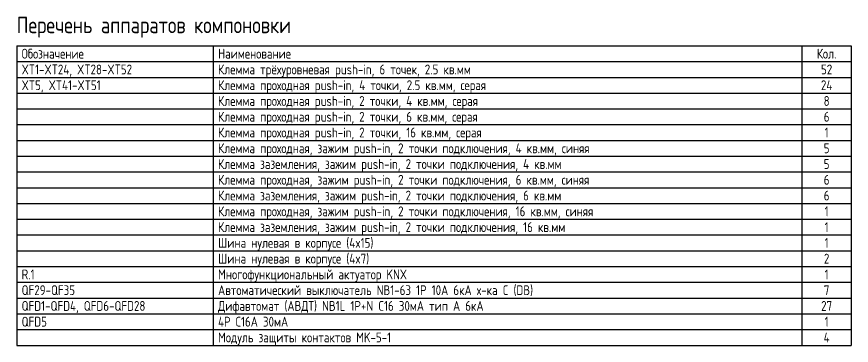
# Model space of a CAD drawing. Header units: millimetres. Extents: x -115 to 1965, y -2092 to 74.
# Drawn here: x 950 to 1965, y -365 to 35 of the extents above; entities that cross this region are included whole.
import ezdxf
from ezdxf.enums import TextEntityAlignment as Align

# ---------------------------------------------------------------- set-up
doc = ezdxf.new("R2010")
doc.units = ezdxf.units.MM
doc.layers.add('SXL_TABLE', color=7, linetype='Continuous')
doc.styles.add('SX_GOST', font='GOST2304A.ttf')

msp = doc.modelspace()

# ---------------------------------------------------------------- linework, layer by layer
at = {"layer": 'SXL_TABLE'}
for p, q in [((950, 0), (1964.6, 0)), ((950, 0), (950, -364.8)), ((1188.8, 0), (1188.8, -364.8)), ((1904.6, 0), (1904.6, -364.8)), ((1964.6, 0), (1964.6, -364.8)), ((950, -19.2), (1964.6, -19.2)), ((950, -38.4), (1964.6, -38.4)), ((950, -57.6), (1964.6, -57.6)), ((950, -76.8), (1964.6, -76.8)), ((950, -96), (1964.6, -96)), ((950, -115.2), (1964.6, -115.2)), ((950, -134.4), (1964.6, -134.4)), ((950, -153.6), (1964.6, -153.6)), ((950, -172.8), (1964.6, -172.8)), ((950, -192), (1964.6, -192)), ((950, -211.2), (1964.6, -211.2)), ((950, -230.4), (1964.6, -230.4)), ((950, -249.6), (1964.6, -249.6)), ((950, -268.8), (1964.6, -268.8)), ((950, -288), (1964.6, -288)), ((950, -307.2), (1964.6, -307.2)), ((950, -326.4), (1964.6, -326.4)), ((950, -345.6), (1964.6, -345.6)), ((950, -364.8), (1964.6, -364.8))]:
    msp.add_line(p, q, dxfattribs=at)

# ---------------------------------------------------------------- texts
at = {"layer": 'SXL_TABLE', "style": 'SX_GOST'}
msp.add_text('Перечень аппаратов компоновки', height=20, dxfattribs=at).set_placement((950, 15.36))
for s, p in [('Обозначение', (956, -9.6)), ('Наименование', (1194.8, -9.6)), ('XT1-XT24, XT28-XT52', (956, -28.8)), ('Клемма трёхуровневая push-in, 6 точек, 2.5 кв.мм', (1194.8, -28.8)), ('XT5, XT41-XT51', (956, -48)), ('Клемма проходная push-in, 4 точки, 2.5 кв.мм, серая', (1194.8, -48)), ('Клемма проходная push-in, 2 точки, 4 кв.мм, серая', (1194.8, -67.2)), ('Клемма проходная push-in, 2 точки, 6 кв.мм, серая', (1194.8, -86.4)), ('Клемма проходная push-in, 2 точки, 16 кв.мм, серая', (1194.8, -105.6)), ('Клемма проходная, зажим push-in, 2 точки подключения, 4 кв.мм, синяя', (1194.8, -124.8)), ('Клемма заземления, зажим push-in, 2 точки подключения, 4 кв.мм', (1194.8, -144)), ('Клемма проходная, зажим push-in, 2 точки подключения, 6 кв.мм, синяя', (1194.8, -163.2)), ('Клемма заземления, зажим push-in, 2 точки подключения, 6 кв.мм', (1194.8, -182.4)), ('Клемма проходная, зажим push-in, 2 точки подключения, 16 кв.мм, синяя', (1194.8, -201.6)), ('Клемма заземления, зажим push-in, 2 точки подключения, 16 кв.мм', (1194.8, -220.8)), ('Шина нулевая в корпусе (4x15)', (1194.8, -240)), ('Шина нулевая в корпусе (4x7)', (1194.8, -259.2)), ('R.1', (956, -278.4)), ('Многофункциональный актуатор KNX', (1194.8, -278.4)), ('QF29-QF35', (956, -297.6)), ('Автоматический выключатель NB1-63 1P 10А 6кА х-ка C (DB)', (1194.8, -297.6)), ('QFD1-QFD4, QFD6-QFD28', (956, -316.8)), ('Дифавтомат (АВДТ) NB1L 1P+N C16 30мА тип A 6кА', (1194.8, -316.8)), ('QFD5', (956, -336)), ('4P С16А 30мА', (1194.8, -336)), ('Модуль защиты контактов MK-5-1', (1194.8, -355.2))]:
    msp.add_text(s, height=12, dxfattribs=at).set_placement(p, align=Align.MIDDLE_LEFT)
for s, p in [('Кол.', (1934.6, -9.6)), ('52', (1934.6, -28.8)), ('24', (1934.6, -48)), ('8', (1934.6, -67.2)), ('6', (1934.6, -86.4)), ('1', (1934.6, -105.6)), ('5', (1934.6, -124.8)), ('5', (1934.6, -144)), ('6', (1934.6, -163.2)), ('6', (1934.6, -182.4)), ('1', (1934.6, -201.6)), ('1', (1934.6, -220.8)), ('1', (1934.6, -240)), ('2', (1934.6, -259.2)), ('1', (1934.6, -278.4)), ('7', (1934.6, -297.6)), ('27', (1934.6, -316.8)), ('1', (1934.6, -336)), ('4', (1934.6, -355.2))]:
    msp.add_text(s, height=12, dxfattribs=at).set_placement(p, align=Align.MIDDLE_CENTER)

doc.saveas('drawing.dxf')
